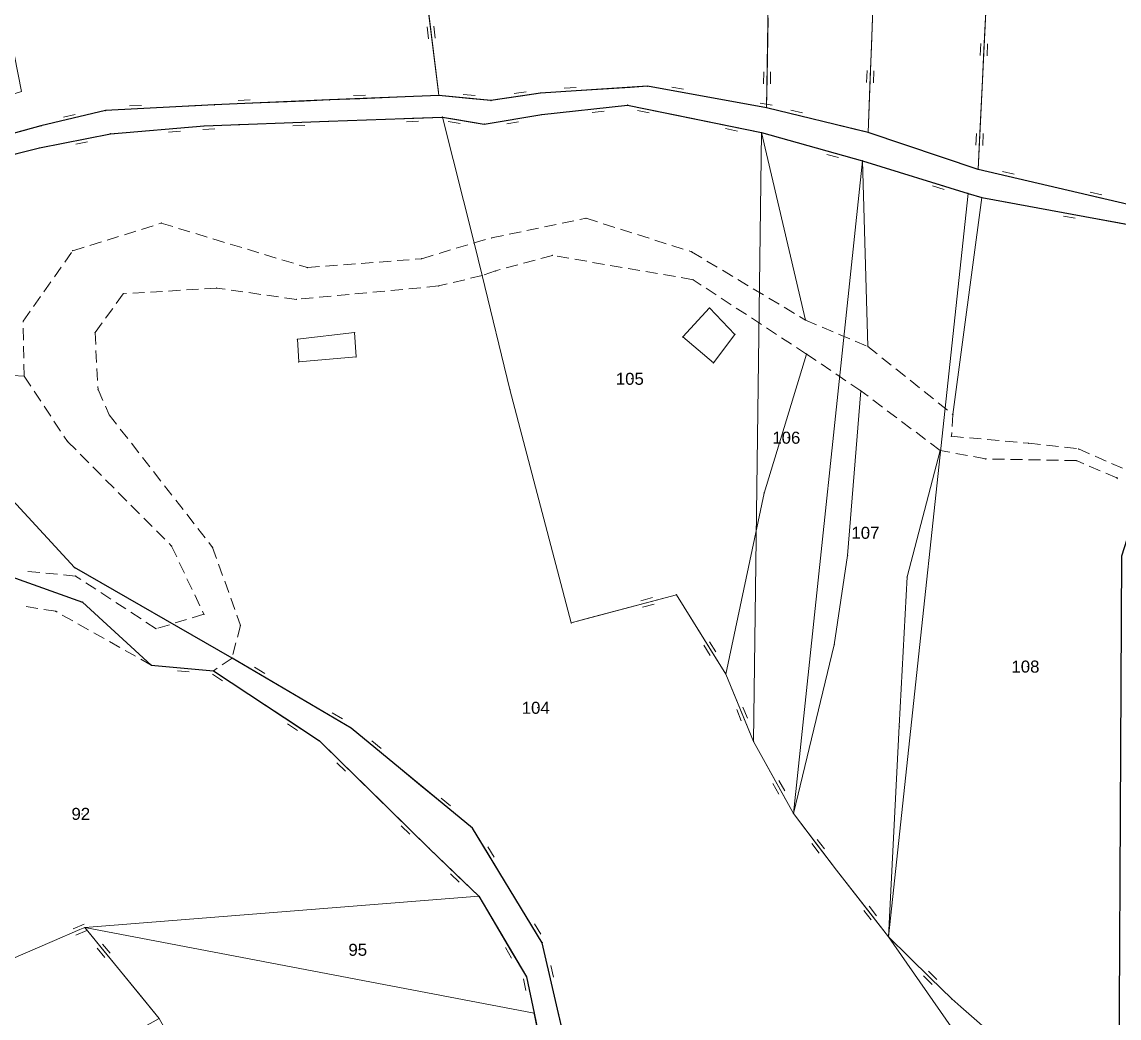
# Model space of a CAD drawing. Header units: millimetres. Extents: x 614452 to 616952, y 4151662 to 4153442.
# Drawn here: x 615602.4 to 615785.1, y 4151841.9 to 4152007.9 of the extents above; entities that cross this region are included whole.
import ezdxf
from ezdxf.xclip import XClip

# ---------------------------------------------------------------- set-up
doc = ezdxf.new("R2010")
doc.units = ezdxf.units.MM
doc.header["$XCLIPFRAME"] = 2
for name, color, linetype, lineweight in [('02_ADA_ALN_YENI', 7, 'Continuous', 30), ('03_PARSEL_ALN_ESKI', 18, 'Continuous', 0), ('03_PARSEL_ALN_YENI', 171, 'Continuous', 0), ('03_PARSEL_NO_ESKI', 5, 'Continuous', 0), ('03_PARSEL_SNR_YENI', 5, 'Continuous', 0), ('04_YAPI_ALN_TSCLSIZ', 18, 'Continuous', 0), ('04_YAPI_SNR_TSCLSZ', 77, 'Continuous', 0), ('06_DETAY_SNR_KROKI', 4, 'Continuous', 0), ('06_DETAY_SNR_PAFTA', 26, 'Continuous', 0), ('07_SNRTIP_GECERLI', 30, 'Continuous', 0), ('07_SNRTIP_SABIT', 18, 'Continuous', 0), ('NOKTA_DETAY_YENI', 171, 'Continuous', 0), ('NOKTA_PARSEL_ESKI', 6, 'Continuous', 0), ('NOKTA_PARSEL_YENI', 30, 'Continuous', 0), ('NOKTA_YAPI_TSCLSIZ', 77, 'Continuous', 0)]:
    doc.layers.add(name, color=color, linetype=linetype, lineweight=lineweight)
doc.styles.get("Standard").update_dxf_attribs({"font": 'Arial'})

# ---------------------------------------------------------------- blocks, each defined once
blk = doc.blocks.new('fggg')
at = {"layer": '02_ADA_ALN_YENI', "color": 252}
for points in [[(615917.36, 4151860.66, 0), (615853.07, 4151843.68, 0), (615789.58, 4151931.41, 0), (615785.58, 4151918.89, 0), (615784.95, 4151800.55, 0), (615710.78, 4151750.7, 0), (615709.48, 4151760.25, 0), (615707.85, 4151770.31, 0), (615699.58, 4151800.73, 0), (615694.86, 4151829.23, 0), (615689.04, 4151854.44, 0), (615677.42, 4151873.53, 0), (615657.24, 4151890.23, 0), (615637.36, 4151901.9, 0), (615611.1, 4151916.97, 0), (615580.8, 4151949.89, 0)], [(615590.88, 4151983.32, 0), (615605.26, 4151986.92, 0), (615617.09, 4151989.28, 0), (615632.7, 4151990.6, 0), (615653.44, 4151991.38, 0), (615672.41, 4151992.08, 0), (615679.39, 4151990.91, 0), (615688.96, 4151992.49, 0), (615703.26, 4151994.07, 0), (615725.59, 4151989.5, 0), (615742.4, 4151984.78, 0), (615759.99, 4151979.36, 0), (615762.29, 4151978.65, 0), (615796.62, 4151972.31, 0)], [(615796.66, 4151975.16, 0), (615761.69, 4151983.35, 0), (615743.32, 4151989.52, 0), (615726.43, 4151993.63, 0), (615706.58, 4151997.22, 0), (615688.75, 4151996.06, 0), (615680.5, 4151994.83, 0), (615671.84, 4151995.68, 0), (615653.63, 4151994.93, 0), (615634.41, 4151994.1, 0), (615616.31, 4151993.16, 0), (615605.52, 4151990.6, 0), (615588.33, 4151985.91, 0)], [(615595.98, 4151917.09, 0), (615612.47, 4151911.24, 0), (615623.9, 4151900.72, 0), (615634.28, 4151899.79, 0), (615651.92, 4151888.11, 0), (615670.23, 4151870.16, 0), (615678.48, 4151862.19, 0), (615686.44, 4151848.75, 0), (615687.69, 4151842.7, 0), (615690.73, 4151827.93, 0), (615695.48, 4151799.79, 0), (615698.87, 4151781.02, 0), (615705.42, 4151760.16, 0), (615706.78, 4151749.31, 0), (615700.95, 4151748.43, 0), (615674.67, 4151730.51, 0), (615589.68, 4151664.12, 0)]]:
    blk.add_polyline3d(points, dxfattribs=at)
at = {"layer": '03_PARSEL_ALN_ESKI', "color": 252}
for p in [(615703.93, 4151948.45), (615730, 4151938.63), (615743.19, 4151922.78), (615769.85, 4151900.48), (615688.26, 4151893.61), (615612.37, 4151875.93), (615658.51, 4151853.28)]:
    blk.add_point(p, dxfattribs=at)
at = {"layer": '03_PARSEL_ALN_YENI', "color": 252}
for points in [[(615743.32, 4151989.52, 0), (615744.48, 4152018.8, 0), (615744.36, 4152047.4, 0), (615744.11, 4152081.61, 0), (615742.34, 4152118.49, 0), (615743.21, 4152137.76, 0), (615755.21, 4152139.83, 0), (615776.55, 4152133.07, 0), (615773.29, 4152113.14, 0), (615770.11, 4152083.39, 0), (615765.59, 4152042.38, 0), (615763.37, 4152018.75, 0), (615761.69, 4151983.35, 0), (615743.32, 4151989.52, 0)], [(615744.11, 4152081.61, 0), (615744.36, 4152047.4, 0), (615744.48, 4152018.8, 0), (615743.32, 4151989.52, 0), (615726.43, 4151993.63, 0), (615726.77, 4152015.17, 0), (615725.58, 4152039.05, 0), (615721.62, 4152078.69, 0), (615718.39, 4152112.85, 0), (615713.78, 4152127.77, 0), (615743.21, 4152137.76, 0), (615742.34, 4152118.49, 0), (615744.11, 4152081.61, 0)], [(615652.83, 4152109.64, 0), (615676.94, 4152115.73, 0), (615695.03, 4152120.47, 0), (615713.78, 4152127.77, 0), (615718.39, 4152112.85, 0), (615721.62, 4152078.69, 0), (615725.58, 4152039.05, 0), (615726.77, 4152015.17, 0), (615726.43, 4151993.63, 0), (615706.58, 4151997.22, 0), (615688.75, 4151996.06, 0), (615680.5, 4151994.83, 0), (615671.84, 4151995.68, 0), (615668.05, 4152026.02, 0), (615662.1, 4152059.72, 0), (615655.87, 4152090.98, 0), (615652.83, 4152109.64, 0)], [(615595.08, 4152043.08, 0), (615662.1, 4152059.72, 0), (615668.05, 4152026.02, 0), (615671.84, 4151995.68, 0), (615653.63, 4151994.93, 0), (615634.41, 4151994.1, 0), (615616.31, 4151993.16, 0), (615605.52, 4151990.6, 0), (615588.33, 4151985.91, 0), (615582.43, 4151981.57, 0), (615576.88, 4151968.88, 0), (615577.78, 4151956.64, 0), (615576.29, 4151951.68, 0), (615568.62, 4151964.8, 0), (615560.62, 4151976.16, 0), (615559.44, 4151981.27, 0), (615562.52, 4151985.87, 0), (615572.43, 4151987.96, 0), (615588.1, 4151991.92, 0), (615602.31, 4151996.34, 0), (615599.92, 4152008.51, 0), (615598.79, 4152013.88, 0), (615596.05, 4152034.94, 0), (615595.08, 4152043.08, 0)], [(615725.59, 4151989.5, 0), (615724.26, 4151887.97, 0), (615719.61, 4151899.23, 0), (615711.39, 4151912.46, 0), (615693.87, 4151907.77, 0), (615683.65, 4151946.68, 0), (615679.06, 4151965.67, 0), (615677.69, 4151971.11, 0), (615672.41, 4151992.08, 0), (615679.39, 4151990.91, 0), (615688.96, 4151992.49, 0), (615703.26, 4151994.07, 0), (615725.59, 4151989.5, 0)], [(615742.4, 4151984.78, 0), (615730.89, 4151876, 0), (615724.26, 4151887.97, 0), (615725.59, 4151989.5, 0), (615742.4, 4151984.78, 0)], [(615742.4, 4151984.78, 0), (615759.99, 4151979.36, 0), (615746.76, 4151855.45, 0), (615738.05, 4151866.56, 0), (615730.89, 4151876, 0), (615742.4, 4151984.78, 0)], [(615802.16, 4151951.68, 0), (615789.58, 4151931.41, 0), (615785.58, 4151918.89, 0), (615784.95, 4151800.55, 0), (615746.76, 4151855.45, 0), (615759.99, 4151979.36, 0), (615762.29, 4151978.65, 0), (615796.62, 4151972.31, 0), (615810.36, 4151968.42, 0), (615812, 4151964.87, 0), (615802.16, 4151951.68, 0)], [(615586.88, 4151859.25, 0), (615577.76, 4151869.49, 0), (615563.6, 4151885.32, 0), (615595.98, 4151917.09, 0), (615612.47, 4151911.24, 0), (615623.9, 4151900.72, 0), (615634.28, 4151899.79, 0), (615651.92, 4151888.11, 0), (615670.23, 4151870.16, 0), (615678.48, 4151862.19, 0), (615612.82, 4151856.98, 0), (615625.25, 4151841.82, 0), (615605.85, 4151831.04, 0), (615603.44, 4151834.1, 0), (615593.64, 4151848.75, 0), (615586.88, 4151859.25, 0)], [(615687.69, 4151842.7, 0), (615612.82, 4151856.98, 0), (615678.48, 4151862.19, 0), (615686.44, 4151848.75, 0), (615687.69, 4151842.7, 0)], [(615612.82, 4151856.98, 0), (615687.69, 4151842.7, 0), (615690.73, 4151827.93, 0), (615695.48, 4151799.79, 0), (615698.87, 4151781.02, 0), (615705.42, 4151760.16, 0), (615706.78, 4151749.31, 0), (615700.95, 4151748.43, 0), (615674.67, 4151730.51, 0), (615667.14, 4151742.41, 0), (615654.6, 4151763.59, 0), (615644.78, 4151780.9, 0), (615656.1, 4151783.21, 0), (615671.01, 4151785.29, 0), (615685.29, 4151794.82, 0), (615671.77, 4151812.33, 0), (615651.3, 4151819.87, 0), (615632.18, 4151829.43, 0), (615625.25, 4151841.82, 0), (615612.82, 4151856.98, 0)]]:
    blk.add_polyline3d(points, close=True, dxfattribs=at)
for points in [[(615846.23, 4152009.54, 0), (615839.66, 4152002.65, 0), (615826.71, 4152001.68, 0), (615823.08, 4151998.07, 0), (615820.02, 4151991.69, 0), (615821.13, 4151980.29, 0), (615819.43, 4151972.14, 0), (615816.4, 4151965.98, 0), (615811.16, 4151971.92, 0), (615796.66, 4151975.16, 0), (615761.69, 4151983.35, 0), (615763.37, 4152018.75, 0)], [(615694.86, 4151829.23, 0), (615689.04, 4151854.44, 0), (615677.42, 4151873.53, 0), (615657.24, 4151890.23, 0), (615637.36, 4151901.9, 0), (615611.1, 4151916.97, 0), (615580.8, 4151949.89, 0)], [(615590.88, 4151983.32, 0), (615605.26, 4151986.92, 0), (615617.09, 4151989.28, 0), (615632.7, 4151990.6, 0), (615653.44, 4151991.38, 0), (615672.41, 4151992.08, 0), (615677.69, 4151971.11, 0), (615679.06, 4151965.67, 0), (615683.65, 4151946.68, 0), (615693.87, 4151907.77, 0), (615711.39, 4151912.46, 0), (615719.61, 4151899.23, 0), (615724.26, 4151887.97, 0), (615730.89, 4151876, 0), (615738.05, 4151866.56, 0), (615746.76, 4151855.45, 0), (615784.95, 4151800.55, 0)]]:
    blk.add_polyline3d(points, dxfattribs=at)
at = {"layer": '03_PARSEL_SNR_YENI', "color": 252}
for p, q in [((615744.28, 4152013.8, 0.95), (615743.89, 4152003.81, 0.95)), ((615762.63, 4152003.32, 0.95), (615763.11, 4152013.31, 0.95)), ((615669.91, 4152011.13, 0.95), (615670.53, 4152006.17, 0.95)), ((615726.51, 4151998.63, 0.95), (615726.67, 4152008.63, 0.95)), ((615669.85, 4152007.09, 0.95), (615670.09, 4152005.11, 0.95)), ((615670.96, 4152007.23, 0.95), (615671.21, 4152005.25, 0.95)), ((615670.53, 4152006.17, 0.95), (615671.77, 4151996.25, 0.95)), ((615743.89, 4152003.81, 0.95), (615743.69, 4151998.81, 0.95)), ((615762.03, 4152002.35, 0.95), (615762.12, 4152004.35, 0.95)), ((615762.4, 4151998.33, 0.95), (615762.63, 4152003.32, 0.95)), ((615763.15, 4152002.3, 0.95), (615763.24, 4152004.29, 0.95)), ((615725.93, 4151997.64, 0.95), (615725.96, 4151999.64, 0.95)), ((615727.06, 4151997.62, 0.95), (615727.09, 4151999.62, 0.95)), ((615743.17, 4151999.83, 0.95), (615743.09, 4151997.84, 0.95)), ((615744.29, 4151999.79, 0.95), (615744.21, 4151997.79, 0.95)), ((615726.43, 4151993.63, 0.95), (615726.51, 4151998.63, 0.95)), ((615743.69, 4151998.81, 0.95), (615743.32, 4151989.52, 0.95)), ((615761.92, 4151988.34, 0.95), (615762.4, 4151998.33, 0.95)), ((615657.61, 4151995.66, 0.95), (615659.61, 4151995.74, 0.95)), ((615658.63, 4151995.14, 0.95), (615668.62, 4151995.55, 0.95)), ((615668.62, 4151995.55, 0.95), (615671.84, 4151995.68, 0.95)), ((615671.77, 4151996.25, 0.95), (615671.84, 4151995.68, 0.95)), ((615671.84, 4151995.68, 0.95), (615676.82, 4151995.19, 0.95)), ((615675.88, 4151995.85, 0.95), (615677.87, 4151995.66, 0.95)), ((615680.5, 4151994.83, 0.95), (615685.45, 4151995.57, 0.95)), ((615684.37, 4151995.98, 0.95), (615686.35, 4151996.27, 0.95)), ((615685.45, 4151995.57, 0.95), (615688.75, 4151996.06, 0.95)), ((615688.75, 4151996.06, 0.95), (615693.74, 4151996.38, 0.95)), ((615692.71, 4151996.88, 0.95), (615694.7, 4151997.01, 0.95)), ((615693.74, 4151996.38, 0.95), (615703.72, 4151997.03, 0.95)), ((615703.72, 4151997.03, 0.95), (615706.58, 4151997.22, 0.95)), ((615706.58, 4151997.22, 0.95), (615711.5, 4151996.33, 0.95)), ((615710.62, 4151997.06, 0.95), (615712.58, 4151996.7, 0.95)), ((615711.5, 4151996.33, 0.95), (615721.34, 4151994.55, 0.95)), ((615620.28, 4151993.93, 0.95), (615622.27, 4151994.03, 0.95)), ((615621.31, 4151993.42, 0.95), (615631.29, 4151993.94, 0.95)), ((615631.29, 4151993.94, 0.95), (615634.41, 4151994.1, 0.95)), ((615634.41, 4151994.1, 0.95), (615639.41, 4151994.32, 0.95)), ((615638.38, 4151994.84, 0.95), (615640.38, 4151994.92, 0.95)), ((615639.41, 4151994.32, 0.95), (615649.4, 4151994.75, 0.95)), ((615649.4, 4151994.75, 0.95), (615653.63, 4151994.93, 0.95)), ((615653.63, 4151994.93, 0.95), (615658.63, 4151995.14, 0.95)), ((615676.82, 4151995.19, 0.95), (615680.5, 4151994.83, 0.95)), ((615703.26, 4151994.07, 0.95), (615698.29, 4151993.52, 0.95)), ((615706, 4151993.52, 0.95), (615703.26, 4151994.07, 0.95)), ((615721.34, 4151994.55, 0.95), (615726.26, 4151993.66, 0.95)), ((615725.38, 4151994.39, 0.95), (615727.35, 4151994.04, 0.95)), ((615726.26, 4151993.66, 0.95), (615726.43, 4151993.63, 0.95)), ((615726.43, 4151993.63, 0.95), (615731.29, 4151992.45, 0.95)), ((615609.28, 4151992.07, 0.95), (615611.23, 4151992.53, 0.95)), ((615610.39, 4151991.76, 0.95), (615616.31, 4151993.16, 0.95)), ((615616.31, 4151993.16, 0.95), (615621.31, 4151993.42, 0.95)), ((615667.41, 4151991.9, 0.95), (615657.42, 4151991.53, 0.95)), ((615672.41, 4151992.08, 0.95), (615667.41, 4151991.9, 0.95)), ((615674.46, 4151991.74, 0.95), (615672.41, 4151992.08, 0.95)), ((615677.69, 4151971.11, 641.53), (615672.41, 4151992.08, 631.19)), ((615688.96, 4151992.49, 0.95), (615684.03, 4151991.68, 0.95)), ((615698.29, 4151993.52, 0.95), (615688.96, 4151992.49, 0.95)), ((615699.35, 4151993.08, 0.95), (615697.36, 4151992.85, 0.95)), ((615706.86, 4151992.76, 0.95), (615704.9, 4151993.16, 0.95)), ((615710.89, 4151992.51, 0.95), (615706, 4151993.52, 0.95)), ((615720.69, 4151990.5, 0.95), (615710.89, 4151992.51, 0.95)), ((615730.45, 4151993.23, 0.95), (615732.39, 4151992.76, 0.95)), ((615731.29, 4151992.45, 0.95), (615741, 4151990.08, 0.95)), ((615602.8, 4151989.86, 0.95), (615605.52, 4151990.6, 0.95)), ((615605.52, 4151990.6, 0.95), (615610.39, 4151991.76, 0.95)), ((615627.71, 4151990.18, 0.95), (615617.75, 4151989.34, 0.95)), ((615632.7, 4151990.6, 0.95), (615627.71, 4151990.18, 0.95)), ((615634.48, 4151990.11, 0.95), (615632.48, 4151990.03, 0.95)), ((615633.46, 4151990.63, 0.95), (615632.7, 4151990.6, 0.95)), ((615638.45, 4151990.82, 0.95), (615633.46, 4151990.63, 0.95)), ((615648.45, 4151991.19, 0.95), (615638.45, 4151990.82, 0.95)), ((615649.47, 4151990.67, 0.95), (615647.47, 4151990.59, 0.95)), ((615653.44, 4151991.38, 0.95), (615648.45, 4151991.19, 0.95)), ((615657.42, 4151991.53, 0.95), (615653.44, 4151991.38, 0.95)), ((615668.43, 4151991.37, 0.95), (615666.43, 4151991.3, 0.95)), ((615675.35, 4151991.02, 0.95), (615673.38, 4151991.35, 0.95)), ((615679.39, 4151990.91, 0.95), (615674.46, 4151991.74, 0.95)), ((615684.03, 4151991.68, 0.95), (615679.39, 4151990.91, 0.95)), ((615685.11, 4151991.28, 0.95), (615683.14, 4151990.96, 0.95)), ((615721.56, 4151989.75, 0.95), (615719.6, 4151990.15, 0.95)), ((615725.59, 4151989.5, 0.95), (615720.69, 4151990.5, 0.95)), ((615741, 4151990.08, 0.95), (615743.32, 4151989.52, 0.95)), ((615593.16, 4151987.23, 0.95), (615602.8, 4151989.86, 0.95)), ((615612.19, 4151988.3, 0.95), (615605.26, 4151986.92, 0.95)), ((615617.09, 4151989.28, 0.95), (615612.19, 4151988.3, 0.95)), ((615617.75, 4151989.34, 0.95), (615617.09, 4151989.28, 0.95)), ((615628.76, 4151989.7, 0.95), (615626.76, 4151989.54, 0.95)), ((615727.96, 4151988.83, 0.95), (615725.59, 4151989.5, 0.95)), ((615737.58, 4151986.13, 0.95), (615727.96, 4151988.83, 0.95)), ((615761.31, 4151987.37, 0.95), (615761.41, 4151989.36, 0.95)), ((615761.69, 4151983.35, 0.95), (615761.92, 4151988.34, 0.95)), ((615762.44, 4151987.31, 0.95), (615762.53, 4151989.31, 0.95)), ((615605.26, 4151986.92, 0.95), (615600.41, 4151985.7, 0.95)), ((615613.28, 4151987.95, 0.95), (615611.32, 4151987.55, 0.95)), ((615738.4, 4151985.32, 0.95), (615736.47, 4151985.86, 0.95)), ((615742.4, 4151984.78, 0.95), (615737.58, 4151986.13, 0.95)), ((615745.65, 4151983.78, 0.95), (615742.4, 4151984.78, 0.95)), ((615755.21, 4151980.83, 0.95), (615745.65, 4151983.78, 0.95)), ((615761.69, 4151983.35, 0.95), (615766.56, 4151982.21, 0.95)), ((615765.71, 4151982.98, 0.95), (615767.66, 4151982.53, 0.95)), ((615759.99, 4151979.36, 0.95), (615755.21, 4151980.83, 0.95)), ((615766.56, 4151982.21, 0.95), (615776.29, 4151979.93, 0.95)), ((615756, 4151980, 0.95), (615754.09, 4151980.59, 0.95)), ((615762.29, 4151978.65, 0.95), (615759.99, 4151979.36, 0.95)), ((615776.29, 4151979.93, 0.95), (615781.16, 4151978.79, 0.95)), ((615780.32, 4151979.56, 0.95), (615782.26, 4151979.11, 0.95)), ((615767.12, 4151977.76, 0.95), (615762.29, 4151978.65, 0.95)), ((615776.96, 4151975.94, 0.95), (615767.12, 4151977.76, 0.95)), ((615781.16, 4151978.79, 0.95), (615790.9, 4151976.51, 0.95)), ((615777.84, 4151975.21, 0.95), (615775.87, 4151975.57, 0.95)), ((615781.87, 4151975.04, 0.95), (615776.96, 4151975.94, 0.95)), ((615791.71, 4151973.22, 0.95), (615781.87, 4151975.04, 0.95)), ((615683.65, 4151946.68, 650.57), (615679.06, 4151965.67, 641.6)), ((615693.87, 4151907.77, 653.31), (615683.65, 4151946.68, 650.57)), ((615707.39, 4151911.97, 0.95), (615705.45, 4151911.45, 0.95)), ((615711.39, 4151912.46, 0.95), (615706.56, 4151911.17, 0.95)), ((615711.7, 4151911.97, 0.95), (615711.39, 4151912.46, 0.95)), ((615716.97, 4151903.48, 0.95), (615711.7, 4151911.97, 0.95)), ((615706.56, 4151911.17, 0.95), (615696.9, 4151908.59, 0.95)), ((615707.68, 4151910.88, 0.95), (615705.74, 4151910.37, 0.95)), ((615696.9, 4151908.59, 0.95), (615693.87, 4151907.77, 0.95)), ((615717.02, 4151902.33, 0.95), (615715.97, 4151904.03, 0.95)), ((615717.98, 4151902.93, 0.95), (615716.92, 4151904.62, 0.95)), ((615719.61, 4151899.23, 0.95), (615716.97, 4151903.48, 0.95)), ((615629.3, 4151900.24, 0.95), (615623.9, 4151900.72, 0.95)), ((615637.36, 4151901.9, 0.95), (615641.68, 4151899.37, 0.95)), ((615630.25, 4151899.59, 0.95), (615628.26, 4151899.77, 0.95)), ((615634.28, 4151899.79, 0.95), (615629.3, 4151900.24, 0.95)), ((615635.76, 4151898.13, 0.95), (615634.1, 4151899.23, 0.95)), ((615635.24, 4151899.15, 0.95), (615634.28, 4151899.79, 0.95)), ((615639.41, 4151896.39, 0.95), (615635.24, 4151899.15, 0.95)), ((615641.1, 4151900.36, 0.95), (615642.82, 4151899.35, 0.95)), ((615641.68, 4151899.37, 0.95), (615650.3, 4151894.31, 0.95)), ((615722.35, 4151892.6, 0.95), (615719.61, 4151899.23, 0.95)), ((615647.75, 4151890.87, 0.95), (615639.41, 4151896.39, 0.95)), ((615650.3, 4151894.31, 0.95), (615654.61, 4151891.77, 0.95)), ((615722.21, 4151891.46, 0.95), (615721.45, 4151893.3, 0.95)), ((615723.25, 4151891.89, 0.95), (615722.49, 4151893.73, 0.95)), ((615654.03, 4151892.77, 0.95), (615655.76, 4151891.75, 0.95)), ((615654.61, 4151891.77, 0.95), (615657.24, 4151890.23, 0.95)), ((615724.26, 4151887.97, 0.95), (615722.35, 4151892.6, 0.95)), ((615648.27, 4151889.85, 0.95), (615646.6, 4151890.95, 0.95)), ((615651.92, 4151888.11, 0.95), (615647.75, 4151890.87, 0.95)), ((615657.24, 4151890.23, 0.95), (615661.09, 4151887.04, 0.95)), ((615655.94, 4151884.16, 0.95), (615651.92, 4151888.11, 0.95)), ((615660.68, 4151888.11, 0.95), (615662.22, 4151886.84, 0.95)), ((615728.47, 4151880.37, 0.95), (615724.26, 4151887.97, 0.95)), ((615661.09, 4151887.04, 0.95), (615668.79, 4151880.67, 0.95)), ((615656.27, 4151883.06, 0.95), (615654.84, 4151884.46, 0.95)), ((615659.52, 4151880.66, 0.95), (615655.94, 4151884.16, 0.95)), ((615666.66, 4151873.66, 0.95), (615659.52, 4151880.66, 0.95)), ((615668.79, 4151880.67, 0.95), (615672.65, 4151877.48, 0.95)), ((615728.46, 4151879.23, 0.95), (615727.49, 4151880.98, 0.95)), ((615729.44, 4151879.77, 0.95), (615728.47, 4151881.52, 0.95)), ((615730.89, 4151876, 0.95), (615728.47, 4151880.37, 0.95)), ((615672.23, 4151878.55, 0.95), (615673.78, 4151877.27, 0.95)), ((615672.65, 4151877.48, 0.95), (615677.42, 4151873.53, 0.95)), ((615735.03, 4151870.54, 0.95), (615730.89, 4151876, 0.95)), ((615666.98, 4151872.56, 0.95), (615665.55, 4151873.96, 0.95)), ((615670.23, 4151870.16, 0.95), (615666.66, 4151873.66, 0.95)), ((615677.42, 4151873.53, 0.95), (615680.02, 4151869.26, 0.95)), ((615736.08, 4151870.08, 0.95), (615734.87, 4151871.68, 0.95)), ((615674.88, 4151865.66, 0.95), (615670.23, 4151870.16, 0.95)), ((615679.98, 4151870.41, 0.95), (615681.02, 4151868.7, 0.95)), ((615735.19, 4151869.4, 0.95), (615733.98, 4151871, 0.95)), ((615738.05, 4151866.56, 0.95), (615735.03, 4151870.54, 0.95)), ((615680.02, 4151869.26, 0.95), (615685.22, 4151860.72, 0.95)), ((615675.21, 4151864.56, 0.95), (615673.77, 4151865.95, 0.95)), ((615678.48, 4151862.19, 0.95), (615674.88, 4151865.66, 0.95)), ((615743.67, 4151859.39, 0.95), (615738.05, 4151866.56, 0.95)), ((615678.79, 4151861.66, 0.95), (615678.48, 4151862.19, 0.95)), ((615683.89, 4151853.05, 0.95), (615678.79, 4151861.66, 0.95)), ((615685.22, 4151860.72, 0.95), (615687.82, 4151856.45, 0.95)), ((615744.73, 4151858.95, 0.95), (615743.5, 4151860.52, 0.95)), ((615743.85, 4151858.26, 0.95), (615742.61, 4151859.83, 0.95)), ((615746.76, 4151855.45, 0.95), (615743.67, 4151859.39, 0.95)), ((615612.82, 4151856.98, 0.95), (615615.99, 4151853.11, 0.95)), ((615687.78, 4151857.6, 0.95), (615688.82, 4151855.89, 0.95)), ((615687.82, 4151856.45, 0.95), (615689.04, 4151854.44, 0.95)), ((615614.92, 4151853.53, 0.95), (615616.19, 4151851.98, 0.95)), ((615615.79, 4151854.24, 0.95), (615617.06, 4151852.7, 0.95)), ((615615.99, 4151853.11, 0.95), (615622.33, 4151845.38, 0.95)), ((615683.92, 4151851.9, 0.95), (615682.9, 4151853.63, 0.95)), ((615686.44, 4151848.75, 0.95), (615683.89, 4151853.05, 0.95)), ((615689.04, 4151854.44, 0.95), (615690.17, 4151849.57, 0.95)), ((615690.17, 4151849.57, 0.95), (615692.42, 4151839.82, 0.95)), ((615690.49, 4151850.67, 0.95), (615690.94, 4151848.72, 0.95)), ((615686.33, 4151846.5, 0.95), (615685.92, 4151848.46, 0.95)), ((615686.68, 4151847.59, 0.95), (615686.44, 4151848.75, 0.95)), ((615687.69, 4151842.7, 0.95), (615686.68, 4151847.59, 0.95)), ((615622.33, 4151845.38, 0.95), (615625.25, 4151841.82, 0.95)), ((615687.7, 4151842.62, 0.95), (615687.69, 4151842.7, 0.95)), ((615689.72, 4151832.83, 0.95), (615687.7, 4151842.62, 0.95))]:
    blk.add_line(p, q, dxfattribs=at)
for p in [(615671.84, 4151995.68, 630.88), (615671.84, 4151995.68, 630.88), (615671.84, 4151995.68, 630.88), (615688.75, 4151996.06, 630.7), (615688.75, 4151996.06, 630.7), (615706.58, 4151997.22, 630.49), (615706.58, 4151997.22, 630.49), (615634.41, 4151994.1, 630.65), (615634.41, 4151994.1, 630.65), (615653.63, 4151994.93, 630.45), (615653.63, 4151994.93, 630.45), (615680.5, 4151994.83, 630.85), (615680.5, 4151994.83, 630.85), (615703.26, 4151994.07, 630.85), (615703.26, 4151994.07, 630.85), (615726.43, 4151993.63, 630.08), (615726.43, 4151993.63, 630.08), (615726.43, 4151993.63, 630.08), (615616.31, 4151993.16, 630.7), (615616.31, 4151993.16, 630.7), (615672.41, 4151992.08, 631.19), (615672.41, 4151992.08, 631.19), (615688.96, 4151992.49, 631.05), (615688.96, 4151992.49, 631.05), (615605.52, 4151990.6, 631.02), (615605.52, 4151990.6, 631.02), (615632.7, 4151990.6, 630.71), (615632.7, 4151990.6, 630.71), (615653.44, 4151991.38, 630.46), (615653.44, 4151991.38, 630.46), (615679.39, 4151990.91, 631.22), (615679.39, 4151990.91, 631.22), (615617.09, 4151989.28, 630.75), (615617.09, 4151989.28, 630.75), (615725.59, 4151989.5, 630.39), (615725.59, 4151989.5, 630.39), (615743.32, 4151989.52, 630), (615743.32, 4151989.52, 630), (615605.26, 4151986.92, 631.34), (615605.26, 4151986.92, 631.34), (615742.4, 4151984.78, 630.31), (615742.4, 4151984.78, 630.31), (615761.69, 4151983.35, 630.31), (615761.69, 4151983.35, 630.31), (615759.99, 4151979.36, 630.31), (615759.99, 4151979.36, 630.59), (615762.29, 4151978.65, 630.59), (615762.29, 4151978.65, 630.59), (615711.39, 4151912.46, 653.39), (615711.39, 4151912.46, 653.39), (615693.87, 4151907.77, 653.31), (615623.9, 4151900.72, 641.61), (615637.36, 4151901.9, 641.57), (615634.28, 4151899.79, 641.43), (615634.28, 4151899.79, 641.43), (615719.61, 4151899.23, 658.84), (615719.61, 4151899.23, 658.84), (615657.24, 4151890.23, 643.77), (615657.24, 4151890.23, 643.77), (615651.92, 4151888.11, 645.72), (615651.92, 4151888.11, 645.72), (615724.26, 4151887.97, 659.28), (615724.26, 4151887.97, 659.28), (615730.89, 4151876, 657.59), (615730.89, 4151876, 657.59), (615677.42, 4151873.53, 649.45), (615677.42, 4151873.53, 649.45), (615670.23, 4151870.16, 649.43), (615670.23, 4151870.16, 649.43), (615738.05, 4151866.56, 658.3), (615738.05, 4151866.56, 658.3), (615678.48, 4151862.19, 649.88), (615678.48, 4151862.19, 649.88), (615612.82, 4151856.98, 651.53), (615746.76, 4151855.45, 660.45), (615689.04, 4151854.44, 651.92), (615689.04, 4151854.44, 651.92), (615686.44, 4151848.75, 653.02), (615686.44, 4151848.75, 653.02), (615687.69, 4151842.7, 653.02), (615687.69, 4151842.7, 655.7)]:
    blk.add_point(p, dxfattribs=at)
at = {"layer": '04_YAPI_ALN_TSCLSIZ', "color": 252}
for points in [[(615721.14, 4151955.86, 0), (615717.57, 4151951.11, 0), (615712.47, 4151955.43, 0), (615716.9, 4151960.26, 0), (615721.14, 4151955.86, 0)], [(615648.27, 4151955.05, 0), (615657.78, 4151956.15, 0), (615658.03, 4151952.11, 0), (615648.48, 4151951.26, 0), (615648.27, 4151955.05, 0)]]:
    blk.add_polyline3d(points, close=True, dxfattribs=at)
at = {"layer": '04_YAPI_SNR_TSCLSZ', "color": 252}
for p, q in [((615716.9, 4151960.26, 646.57), (615712.47, 4151955.43, 641.88)), ((615721.14, 4151955.86, 646.36), (615716.9, 4151960.26, 646.57)), ((615657.78, 4151956.15, 645.01), (615648.27, 4151955.05, 645.32)), ((615658.03, 4151952.11, 645.41), (615657.78, 4151956.15, 645.01)), ((615712.47, 4151955.43, 641.88), (615717.57, 4151951.11, 646.58)), ((615717.57, 4151951.11, 646.58), (615721.14, 4151955.86, 646.36)), ((615648.27, 4151955.05, 645.32), (615648.48, 4151951.26, 646.86)), ((615648.48, 4151951.26, 646.86), (615658.03, 4151952.11, 645.41))]:
    blk.add_line(p, q, dxfattribs=at)
at = {"layer": '06_DETAY_SNR_KROKI', "color": 252}
for p, q in [((615732.91, 4151958.24, 638.49), (615725.59, 4151989.5, 630.39)), ((615743.3, 4151953.85, 641.59), (615742.4, 4151984.78, 630.31)), ((615757.47, 4151942.49, 641.39), (615762.29, 4151978.65, 630.59)), ((615726, 4151929.39, 649.13), (615733.08, 4151952.56, 641.63)), ((615600.78, 4151948.99, 0.95), (615602.72, 4151948.9, 0.95)), ((615739.93, 4151918.99, 647.43), (615742.12, 4151946.45, 641.89)), ((615755.32, 4151936.52, 641.86), (615749.84, 4151915.44, 646.16)), ((615719.61, 4151899.23, 658.84), (615726, 4151929.39, 649.13)), ((615737.71, 4151904.11, 650.5), (615739.93, 4151918.99, 647.43)), ((615749.84, 4151915.44, 646.16), (615748.52, 4151890.54, 653.26)), ((615730.89, 4151876, 657.59), (615737.71, 4151904.11, 650.5)), ((615748.52, 4151890.54, 653.26), (615746.76, 4151855.45, 660.45)), ((615607.42, 4151854.67, 0.95), (615612.02, 4151856.64, 0.95)), ((615610.88, 4151856.76, 0.95), (615612.72, 4151857.55, 0.95)), ((615611.32, 4151855.73, 0.95), (615613.16, 4151856.51, 0.95)), ((615612.02, 4151856.64, 0.95), (615612.82, 4151856.98, 0.95)), ((615753.7, 4151848.61, 0.95), (615746.76, 4151855.45, 0.95)), ((615598.23, 4151850.73, 0.95), (615607.42, 4151854.67, 0.95)), ((615754.81, 4151848.31, 0.95), (615753.38, 4151849.71, 0.95)), ((615754.02, 4151847.51, 0.95), (615752.59, 4151848.91, 0.95)), ((615757.26, 4151845.1, 0.95), (615753.7, 4151848.61, 0.95)), ((615758.78, 4151843.77, 0.95), (615757.26, 4151845.1, 0.95)), ((615766.32, 4151837.2, 0.95), (615758.78, 4151843.77, 0.95))]:
    blk.add_line(p, q, dxfattribs=at)
for p in [(615602.72, 4151948.9, 641.06), (615612.82, 4151856.98, 651.53), (615746.76, 4151855.45, 660.45), (615757.26, 4151845.1, 666.78), (615757.26, 4151845.1, 666.78)]:
    blk.add_point(p, dxfattribs=at)
at = {"layer": '06_DETAY_SNR_PAFTA', "color": 252}
for p, q in [((615622.29, 4151973.36, 0.95), (615624.2, 4151973.96, 0.95)), ((615625.15, 4151974.26, 0.95), (615625.58, 4151974.39, 0.95)), ((615625.58, 4151974.39, 0.95), (615627.49, 4151973.81, 0.95)), ((615628.45, 4151973.52, 0.95), (615630.36, 4151972.94, 0.95)), ((615686.49, 4151973.14, 0.95), (615688.45, 4151973.55, 0.95)), ((615689.43, 4151973.76, 0.95), (615691.39, 4151974.16, 0.95)), ((615692.36, 4151974.37, 0.95), (615694.32, 4151974.78, 0.95)), ((615695.3, 4151974.98, 0.95), (615696.35, 4151975.2, 0.95)), ((615696.35, 4151975.2, 0.95), (615698.26, 4151974.59, 0.95)), ((615699.21, 4151974.29, 0.95), (615701.12, 4151973.69, 0.95)), ((615616.56, 4151971.57, 0.95), (615618.47, 4151972.17, 0.95)), ((615619.43, 4151972.47, 0.95), (615621.33, 4151973.06, 0.95)), ((615631.32, 4151972.64, 0.95), (615633.23, 4151972.06, 0.95)), ((615634.19, 4151971.77, 0.95), (615636.1, 4151971.19, 0.95)), ((615680.58, 4151971.91, 0.95), (615680.62, 4151971.92, 0.95)), ((615680.62, 4151971.92, 0.95), (615682.57, 4151972.33, 0.95)), ((615683.55, 4151972.53, 0.95), (615685.51, 4151972.94, 0.95)), ((615702.07, 4151973.38, 0.95), (615703.98, 4151972.78, 0.95)), ((615704.93, 4151972.48, 0.95), (615706.84, 4151971.87, 0.95)), ((615610.84, 4151969.78, 0.95), (615612.74, 4151970.38, 0.95)), ((615613.7, 4151970.67, 0.95), (615615.61, 4151971.27, 0.95)), ((615637.06, 4151970.9, 0.95), (615638.97, 4151970.32, 0.95)), ((615639.93, 4151970.03, 0.95), (615641.84, 4151969.44, 0.95)), ((615671.85, 4151969.33, 0.95), (615673.76, 4151969.92, 0.95)), ((615674.72, 4151970.21, 0.95), (615676.63, 4151970.79, 0.95)), ((615677.59, 4151971.08, 0.95), (615677.69, 4151971.11, 0.95)), ((615677.69, 4151971.11, 0.95), (615679.62, 4151971.64, 0.95)), ((615707.79, 4151971.57, 0.95), (615709.69, 4151970.96, 0.95)), ((615710.65, 4151970.66, 0.95), (615712.55, 4151970.06, 0.95)), ((615609.49, 4151967.87, 0.95), (615610.64, 4151969.5, 0.95)), ((615642.8, 4151969.15, 0.95), (615644.71, 4151968.57, 0.95)), ((615645.67, 4151968.28, 0.95), (615647.58, 4151967.7, 0.95)), ((615661.89, 4151967.91, 0.95), (615663.89, 4151968.07, 0.95)), ((615664.89, 4151968.14, 0.95), (615666.88, 4151968.3, 0.95)), ((615667.88, 4151968.38, 0.95), (615668.98, 4151968.46, 0.95)), ((615668.98, 4151968.46, 0.95), (615670.89, 4151969.04, 0.95)), ((615687.85, 4151968.23, 0.95), (615685.92, 4151967.71, 0.95)), ((615690.75, 4151969.02, 0.95), (615688.82, 4151968.5, 0.95)), ((615693.49, 4151968.55, 0.95), (615691.52, 4151968.89, 0.95)), ((615696.45, 4151968.04, 0.95), (615694.48, 4151968.38, 0.95)), ((615713.51, 4151969.76, 0.95), (615713.92, 4151969.62, 0.95)), ((615713.92, 4151969.62, 0.95), (615715.64, 4151968.6, 0.95)), ((615716.49, 4151968.08, 0.95), (615718.21, 4151967.05, 0.95)), ((615607.76, 4151965.42, 0.95), (615608.91, 4151967.05, 0.95)), ((615648.54, 4151967.41, 0.95), (615649.93, 4151966.98, 0.95)), ((615649.93, 4151966.98, 0.95), (615651.92, 4151967.14, 0.95)), ((615652.92, 4151967.22, 0.95), (615654.92, 4151967.37, 0.95)), ((615655.91, 4151967.45, 0.95), (615657.91, 4151967.6, 0.95)), ((615658.9, 4151967.68, 0.95), (615660.9, 4151967.83, 0.95)), ((615681.27, 4151966.44, 0.95), (615679.38, 4151965.78, 0.95)), ((615682.06, 4151966.65, 0.95), (615681.27, 4151966.44, 0.95)), ((615684.96, 4151967.44, 0.95), (615683.03, 4151966.92, 0.95)), ((615699.4, 4151967.52, 0.95), (615697.43, 4151967.86, 0.95)), ((615702.36, 4151967.01, 0.95), (615700.39, 4151967.35, 0.95)), ((615705.32, 4151966.5, 0.95), (615703.35, 4151966.84, 0.95)), ((615708.27, 4151965.99, 0.95), (615706.3, 4151966.33, 0.95)), ((615719.07, 4151966.54, 0.95), (615720.78, 4151965.51, 0.95)), ((615606.03, 4151962.96, 0.95), (615607.18, 4151964.6, 0.95)), ((615676.14, 4151964.97, 0.95), (615674.2, 4151964.5, 0.95)), ((615679.06, 4151965.67, 0.95), (615677.11, 4151965.2, 0.95)), ((615711.23, 4151965.48, 0.95), (615709.26, 4151965.82, 0.95)), ((615714.19, 4151964.96, 0.95), (615712.21, 4151965.31, 0.95)), ((615715.53, 4151964.08, 0.95), (615714.19, 4151964.96, 0.95)), ((615721.64, 4151965, 0.95), (615723.36, 4151963.97, 0.95)), ((615619.25, 4151962.62, 0.95), (615618.07, 4151961, 0.95)), ((615619.81, 4151962.65, 0.95), (615619.25, 4151962.62, 0.95)), ((615622.8, 4151962.84, 0.95), (615620.81, 4151962.71, 0.95)), ((615625.8, 4151963.02, 0.95), (615623.8, 4151962.9, 0.95)), ((615628.79, 4151963.21, 0.95), (615626.8, 4151963.08, 0.95)), ((615631.79, 4151963.39, 0.95), (615629.79, 4151963.27, 0.95)), ((615634.78, 4151963.58, 0.95), (615632.78, 4151963.46, 0.95)), ((615636.22, 4151963.37, 0.95), (615634.78, 4151963.58, 0.95)), ((615639.19, 4151962.95, 0.95), (615637.21, 4151963.23, 0.95)), ((615642.16, 4151962.52, 0.95), (615640.18, 4151962.81, 0.95)), ((615659.85, 4151962.78, 0.95), (615657.85, 4151962.59, 0.95)), ((615662.83, 4151963.07, 0.95), (615660.84, 4151962.88, 0.95)), ((615665.82, 4151963.35, 0.95), (615663.83, 4151963.16, 0.95)), ((615668.81, 4151963.63, 0.95), (615666.81, 4151963.44, 0.95)), ((615671.79, 4151963.92, 0.95), (615669.8, 4151963.73, 0.95)), ((615673.22, 4151964.26, 0.95), (615671.79, 4151963.92, 0.95)), ((615718.04, 4151962.44, 0.95), (615716.36, 4151963.54, 0.95)), ((615724.21, 4151963.45, 0.95), (615725.93, 4151962.43, 0.95)), ((615604.3, 4151960.51, 0.95), (615605.46, 4151962.15, 0.95)), ((615645.13, 4151962.1, 0.95), (615643.15, 4151962.38, 0.95)), ((615648.1, 4151961.67, 0.95), (615646.12, 4151961.95, 0.95)), ((615650.89, 4151961.93, 0.95), (615648.89, 4151961.75, 0.95)), ((615653.87, 4151962.22, 0.95), (615651.88, 4151962.03, 0.95)), ((615656.86, 4151962.5, 0.95), (615654.87, 4151962.31, 0.95)), ((615720.54, 4151960.79, 0.95), (615718.87, 4151961.89, 0.95)), ((615726.79, 4151961.91, 0.95), (615728.5, 4151960.88, 0.95)), ((615602.57, 4151958.06, 0.95), (615603.73, 4151959.7, 0.95)), ((615617.49, 4151960.19, 0.95), (615616.31, 4151958.57, 0.95)), ((615723.05, 4151959.15, 0.95), (615721.38, 4151960.24, 0.95)), ((615729.36, 4151960.37, 0.95), (615731.08, 4151959.34, 0.95)), ((615602.58, 4151957.9, 0.95), (615602.57, 4151958.06, 0.95)), ((615615.72, 4151957.77, 0.95), (615614.54, 4151956.15, 0.95)), ((615725.56, 4151957.5, 0.95), (615723.89, 4151958.6, 0.95)), ((615731.93, 4151958.83, 0.95), (615732.91, 4151958.24, 0.95)), ((615732.91, 4151958.24, 0.95), (615734.75, 4151957.46, 0.95)), ((615735.67, 4151957.08, 0.95), (615737.51, 4151956.3, 0.95)), ((615602.62, 4151954.9, 0.95), (615602.59, 4151956.9, 0.95)), ((615614.54, 4151956.14, 0.95), (615614.65, 4151954.14, 0.95)), ((615728.07, 4151955.85, 0.95), (615726.4, 4151956.95, 0.95)), ((615730.58, 4151954.21, 0.95), (615728.9, 4151955.3, 0.95)), ((615738.43, 4151955.91, 0.95), (615740.27, 4151955.13, 0.95)), ((615602.67, 4151951.9, 0.95), (615602.64, 4151953.9, 0.95)), ((615733.08, 4151952.56, 0.95), (615731.41, 4151953.66, 0.95)), ((615741.19, 4151954.74, 0.95), (615743.04, 4151953.96, 0.95)), ((615743.3, 4151953.85, 0.95), (615744.86, 4151952.6, 0.95)), ((615614.7, 4151953.15, 0.95), (615614.8, 4151951.15, 0.95)), ((615734.66, 4151951.49, 0.95), (615733.08, 4151952.56, 0.95)), ((615745.64, 4151951.97, 0.95), (615747.2, 4151950.72, 0.95)), ((615602.72, 4151948.9, 0.95), (615602.69, 4151950.9, 0.95)), ((615614.86, 4151950.15, 0.95), (615614.96, 4151948.15, 0.95)), ((615737.15, 4151949.81, 0.95), (615735.49, 4151950.93, 0.95)), ((615747.98, 4151950.09, 0.95), (615749.54, 4151948.84, 0.95)), ((615602.72, 4151948.9, 0.95), (615603.83, 4151947.23, 0.95)), ((615739.63, 4151948.13, 0.95), (615737.97, 4151949.25, 0.95)), ((615750.32, 4151948.22, 0.95), (615751.88, 4151946.97, 0.95)), ((615604.38, 4151946.4, 0.95), (615605.49, 4151944.74, 0.95)), ((615615.01, 4151947.15, 0.95), (615615.04, 4151946.65, 0.95)), ((615615.04, 4151946.65, 0.95), (615615.85, 4151944.82, 0.95)), ((615742.12, 4151946.45, 0.95), (615740.46, 4151947.57, 0.95)), ((615743.33, 4151945.54, 0.95), (615742.12, 4151946.45, 0.95)), ((615752.66, 4151946.34, 0.95), (615754.22, 4151945.09, 0.95)), ((615745.73, 4151943.74, 0.95), (615744.13, 4151944.94, 0.95)), ((615755, 4151944.47, 0.95), (615756.56, 4151943.22, 0.95)), ((615606.04, 4151943.9, 0.95), (615607.15, 4151942.24, 0.95)), ((615616.26, 4151943.91, 0.95), (615616.91, 4151942.43, 0.95)), ((615616.91, 4151942.43, 0.95), (615618.14, 4151940.86, 0.95)), ((615748.12, 4151941.93, 0.95), (615746.53, 4151943.13, 0.95)), ((615757.34, 4151942.59, 0.95), (615757.47, 4151942.49, 0.95)), ((615757.47, 4151942.49, 0.95), (615757.34, 4151940.49, 0.95)), ((615607.7, 4151941.4, 0.95), (615608.81, 4151939.74, 0.95)), ((615750.52, 4151940.13, 0.95), (615748.92, 4151941.33, 0.95)), ((615609.36, 4151938.91, 0.95), (615609.96, 4151938.01, 0.95)), ((615618.75, 4151940.07, 0.95), (615619.98, 4151938.49, 0.95)), ((615752.92, 4151938.33, 0.95), (615751.32, 4151939.53, 0.95)), ((615757.27, 4151939.5, 0.95), (615757.22, 4151938.86, 0.95)), ((615757.22, 4151938.86, 0.95), (615759.21, 4151938.68, 0.95)), ((615609.96, 4151938.01, 0.95), (615611.37, 4151936.59, 0.95)), ((615620.6, 4151937.7, 0.95), (615621.83, 4151936.12, 0.95)), ((615755.32, 4151936.52, 0.95), (615753.72, 4151937.72, 0.95)), ((615760.21, 4151938.59, 0.95), (615762.2, 4151938.42, 0.95)), ((615763.2, 4151938.33, 0.95), (615765.19, 4151938.15, 0.95)), ((615766.19, 4151938.06, 0.95), (615768.18, 4151937.88, 0.95)), ((615769.17, 4151937.8, 0.95), (615770.09, 4151937.71, 0.95)), ((615770.09, 4151937.71, 0.95), (615772.08, 4151937.49, 0.95)), ((615773.07, 4151937.37, 0.95), (615775.06, 4151937.15, 0.95)), ((615776.06, 4151937.03, 0.95), (615778.04, 4151936.81, 0.95)), ((615612.07, 4151935.88, 0.95), (615613.48, 4151934.46, 0.95)), ((615622.44, 4151935.34, 0.95), (615623.67, 4151933.76, 0.95)), ((615756.97, 4151936.21, 0.95), (615755.32, 4151936.52, 0.95)), ((615759.92, 4151935.65, 0.95), (615757.96, 4151936.02, 0.95)), ((615762.87, 4151935.09, 0.95), (615760.9, 4151935.47, 0.95)), ((615763.05, 4151935.09, 0.95), (615762.87, 4151935.09, 0.95)), ((615778.41, 4151936.77, 0.95), (615780.24, 4151935.96, 0.95)), ((615781.15, 4151935.55, 0.95), (615782.98, 4151934.74, 0.95)), ((615614.19, 4151933.75, 0.95), (615615.6, 4151932.33, 0.95)), ((615766.05, 4151935.03, 0.95), (615764.05, 4151935.07, 0.95)), ((615769.05, 4151934.98, 0.95), (615767.05, 4151935.01, 0.95)), ((615772.05, 4151934.92, 0.95), (615770.05, 4151934.96, 0.95)), ((615775.05, 4151934.86, 0.95), (615773.05, 4151934.9, 0.95)), ((615778.05, 4151934.81, 0.95), (615776.05, 4151934.84, 0.95)), ((615779.26, 4151934.29, 0.95), (615778.05, 4151934.81, 0.95)), ((615782.02, 4151933.12, 0.95), (615780.18, 4151933.9, 0.95)), ((615783.9, 4151934.34, 0.95), (615785.73, 4151933.53, 0.95)), ((615616.3, 4151931.63, 0.95), (615617.71, 4151930.21, 0.95)), ((615624.29, 4151932.97, 0.95), (615625.52, 4151931.39, 0.95)), ((615784.79, 4151931.95, 0.95), (615782.94, 4151932.73, 0.95)), ((615784.88, 4151931.77, 0.95), (615784.79, 4151931.95, 0.95)), ((615626.13, 4151930.6, 0.95), (615627.36, 4151929.03, 0.95)), ((615618.42, 4151929.5, 0.95), (615619.83, 4151928.08, 0.95)), ((615627.98, 4151928.24, 0.95), (615629.21, 4151926.66, 0.95)), ((615620.53, 4151927.37, 0.95), (615621.94, 4151925.95, 0.95)), ((615622.65, 4151925.24, 0.95), (615624.06, 4151923.82, 0.95)), ((615629.82, 4151925.87, 0.95), (615631.05, 4151924.29, 0.95)), ((615624.76, 4151923.12, 0.95), (615626.17, 4151921.7, 0.95)), ((615631.67, 4151923.51, 0.95), (615632.9, 4151921.93, 0.95)), ((615626.88, 4151920.99, 0.95), (615627.3, 4151920.56, 0.95)), ((615627.3, 4151920.56, 0.95), (615628.16, 4151918.75, 0.95)), ((615633.51, 4151921.14, 0.95), (615634.12, 4151920.35, 0.95)), ((615634.12, 4151920.35, 0.95), (615634.79, 4151918.47, 0.95)), ((615628.58, 4151917.85, 0.95), (615629.44, 4151916.04, 0.95)), ((615635.13, 4151917.53, 0.95), (615635.8, 4151915.65, 0.95)), ((615605.33, 4151916.16, 0.95), (615603.34, 4151916.35, 0.95)), ((615608.31, 4151915.86, 0.95), (615606.32, 4151916.06, 0.95)), ((615611.3, 4151915.56, 0.95), (615609.31, 4151915.76, 0.95)), ((615612.15, 4151915, 0.95), (615611.3, 4151915.56, 0.95)), ((615629.86, 4151915.13, 0.95), (615630.72, 4151913.32, 0.95)), ((615614.66, 4151913.36, 0.95), (615612.99, 4151914.46, 0.95)), ((615636.14, 4151914.7, 0.95), (615636.81, 4151912.82, 0.95)), ((615617.17, 4151911.72, 0.95), (615615.5, 4151912.81, 0.95)), ((615631.14, 4151912.42, 0.95), (615632, 4151910.61, 0.95)), ((615637.15, 4151911.88, 0.95), (615637.82, 4151910, 0.95)), ((615605.03, 4151910.19, 0.95), (615603.05, 4151910.51, 0.95)), ((615607.99, 4151909.69, 0.95), (615606.01, 4151910.02, 0.95)), ((615608.22, 4151909.56, 0.95), (615607.99, 4151909.69, 0.95)), ((615619.69, 4151910.08, 0.95), (615618.01, 4151911.17, 0.95)), ((615622.2, 4151908.44, 0.95), (615620.52, 4151909.53, 0.95)), ((615632.42, 4151909.71, 0.95), (615632.67, 4151909.19, 0.95)), ((615610.83, 4151908.09, 0.95), (615609.09, 4151909.07, 0.95)), ((615624.71, 4151906.8, 0.95), (615623.03, 4151907.89, 0.95)), ((615629.79, 4151908.33, 0.95), (615627.88, 4151907.75, 0.95)), ((615632.67, 4151909.19, 0.95), (615630.75, 4151908.62, 0.95)), ((615638.16, 4151909.05, 0.95), (615638.77, 4151907.33, 0.95)), ((615613.45, 4151906.62, 0.95), (615611.7, 4151907.6, 0.95)), ((615616.06, 4151905.14, 0.95), (615614.32, 4151906.12, 0.95)), ((615626.92, 4151907.46, 0.95), (615625.01, 4151906.89, 0.95)), ((615638.77, 4151907.33, 0.95), (615638.27, 4151905.39, 0.95)), ((615618.67, 4151903.67, 0.95), (615616.93, 4151904.65, 0.95)), ((615638.02, 4151904.42, 0.95), (615637.52, 4151902.49, 0.95)), ((615621.29, 4151902.2, 0.95), (615619.54, 4151903.18, 0.95)), ((615623.9, 4151900.72, 0.95), (615622.16, 4151901.71, 0.95)), ((615637.36, 4151901.9, 0.95), (615635.72, 4151900.77, 0.95)), ((615634.89, 4151900.2, 0.95), (615634.28, 4151899.79, 0.95))]:
    blk.add_line(p, q, dxfattribs=at)
for p in [(615625.58, 4151974.39, 641.3), (615625.58, 4151974.39, 641.3), (615696.35, 4151975.2, 632.48), (615696.35, 4151975.2, 632.48), (615680.62, 4151971.92, 641.53), (615680.62, 4151971.92, 641.53), (615677.69, 4151971.11, 641.53), (615677.69, 4151971.11, 641.13), (615610.84, 4151969.78, 641.82), (615610.84, 4151969.78, 641.82), (615668.98, 4151968.46, 641.13), (615668.98, 4151968.46, 641.13), (615690.75, 4151969.02, 642.11), (615690.75, 4151969.02, 642.11), (615713.92, 4151969.62, 641.49), (615713.92, 4151969.62, 641.49), (615649.93, 4151966.98, 641.21), (615649.93, 4151966.98, 641.21), (615681.27, 4151966.44, 641.24), (615681.27, 4151966.44, 641.24), (615679.06, 4151965.67, 641.6), (615679.06, 4151965.67, 641.24), (615714.19, 4151964.96, 642.11), (615714.19, 4151964.96, 642.11), (615619.25, 4151962.62, 641.49), (615619.25, 4151962.62, 641.49), (615634.78, 4151963.58, 641.51), (615634.78, 4151963.58, 641.51), (615671.79, 4151963.92, 641.6), (615671.79, 4151963.92, 641.6), (615648.1, 4151961.67, 641.55), (615648.1, 4151961.67, 641.55), (615602.57, 4151958.06, 641.3), (615602.57, 4151958.06, 641.3), (615732.91, 4151958.24, 638.49), (615732.91, 4151958.24, 638.49), (615614.54, 4151956.14, 641.48), (615614.54, 4151956.14, 641.48), (615743.3, 4151953.85, 641.59), (615743.3, 4151953.85, 641.59), (615733.08, 4151952.56, 641.63), (615733.08, 4151952.56, 641.63), (615602.72, 4151948.9, 641.06), (615602.72, 4151948.9, 641.06), (615615.04, 4151946.65, 641.39), (615615.04, 4151946.65, 641.39), (615742.12, 4151946.45, 641.89), (615742.12, 4151946.45, 641.89), (615616.91, 4151942.43, 641.53), (615616.91, 4151942.43, 641.53), (615757.47, 4151942.49, 641.39), (615757.47, 4151942.49, 641.39), (615757.22, 4151938.86, 641.87), (615757.22, 4151938.86, 641.87), (615609.96, 4151938.01, 640.96), (615609.96, 4151938.01, 640.96), (615770.09, 4151937.71, 640.82), (615770.09, 4151937.71, 640.82), (615755.32, 4151936.52, 641.86), (615755.32, 4151936.52, 641.86), (615762.87, 4151935.09, 641.43), (615762.87, 4151935.09, 641.43), (615778.41, 4151936.77, 640.98), (615778.41, 4151936.77, 640.98), (615778.05, 4151934.81, 641.39), (615778.05, 4151934.81, 641.39), (615784.79, 4151931.95, 641.45), (615784.79, 4151931.95, 641.45), (615627.3, 4151920.56, 640.83), (615627.3, 4151920.56, 640.83), (615634.12, 4151920.35, 641.39), (615634.12, 4151920.35, 641.39), (615611.3, 4151915.56, 641.1), (615611.3, 4151915.56, 641.1), (615607.99, 4151909.69, 642.22), (615607.99, 4151909.69, 642.22), (615632.67, 4151909.19, 641.13), (615632.67, 4151909.19, 641.13), (615624.71, 4151906.8, 641.31), (615624.71, 4151906.8, 641.31), (615638.77, 4151907.33, 641.6), (615638.77, 4151907.33, 641.6), (615623.9, 4151900.72, 641.61), (615637.36, 4151901.9, 641.57), (615637.36, 4151901.9, 641.57), (615634.28, 4151899.79, 641.43)]:
    blk.add_point(p, dxfattribs=at)
at = {"layer": '07_SNRTIP_GECERLI', "color": 252}
for points in [[(615724.26, 4151887.97, 659.28), (615725.59, 4151989.5, 630.39)], [(615743.32, 4151989.52, 630), (615761.69, 4151983.35, 630.31)], [(615742.4, 4151984.78, 630.31), (615730.89, 4151876, 657.59)], [(615746.76, 4151855.45, 660.45), (615759.99, 4151979.36, 630.56)], [(615677.69, 4151971.11, 641.33), (615679.06, 4151965.67, 641.58)], [(615637.36, 4151901.9, 641.57), (615611.1, 4151916.97, 0), (615580.8, 4151949.89, 630.56)], [(615595.98, 4151917.09, 0), (615612.47, 4151911.24, 0), (615623.9, 4151900.72, 0)], [(615612.82, 4151856.98, 651.53), (615678.48, 4151862.19, 649.88)], [(615612.82, 4151856.98, 651.53), (615687.69, 4151842.7, 0)], [(615746.76, 4151855.45, 660.45), (615784.95, 4151800.55, 0)]]:
    blk.add_polyline3d(points, dxfattribs=at)
at = {"layer": '07_SNRTIP_SABIT', "color": 252}
for points in [[(615743.21, 4152137.76, 615.99), (615742.34, 4152118.49, 618.87), (615744.11, 4152081.61, 619.89), (615744.36, 4152047.4, 621.63), (615744.48, 4152018.8, 620.47), (615743.32, 4151989.52, 630)], [(615726.43, 4151993.63, 630.08), (615726.77, 4152015.17, 627.74), (615725.58, 4152039.05, 621.72), (615721.62, 4152078.69, 619.63), (615718.39, 4152112.85, 618.75), (615713.78, 4152127.77, 616.03)], [(615761.69, 4151983.35, 630.31), (615763.37, 4152018.75, 623.48), (615765.59, 4152042.38, 622.16), (615770.11, 4152083.39, 620.32), (615773.29, 4152113.14, 618.57)], [(615662.1, 4152059.72, 619.54), (615668.05, 4152026.02, 620.95), (615671.84, 4151995.68, 630.88)], [(615576.29, 4151951.68, 629.81), (615577.78, 4151956.64, 630.37), (615576.88, 4151968.88, 630.55), (615582.43, 4151981.57, 630.6), (615588.33, 4151985.91, 630.58), (615605.52, 4151990.6, 631.02), (615616.31, 4151993.16, 630.7), (615634.41, 4151994.1, 630.65), (615653.63, 4151994.93, 630.45), (615671.84, 4151995.68, 630.88)], [(615671.84, 4151995.68, 630.88), (615680.5, 4151994.83, 630.85), (615688.75, 4151996.06, 630.7), (615706.58, 4151997.22, 630.49), (615726.43, 4151993.63, 630.08)], [(615672.41, 4151992.08, 631.19), (615679.39, 4151990.91, 631.22), (615688.96, 4151992.49, 631.05), (615703.26, 4151994.07, 630.85), (615725.59, 4151989.5, 630.39)], [(615743.32, 4151989.52, 630), (615726.43, 4151993.63, 630.08)], [(615580.8, 4151949.89, 630.56), (615581.26, 4151953.59, 630.72), (615580.19, 4151969.98, 630.77), (615584.41, 4151978.08, 630.74), (615590.88, 4151983.32, 630.83), (615605.26, 4151986.92, 631.34), (615617.09, 4151989.28, 630.75), (615632.7, 4151990.6, 630.71), (615653.44, 4151991.38, 630.46), (615672.41, 4151992.08, 631.19)], [(615672.41, 4151992.08, 631.19), (615677.69, 4151971.11, 641.33)], [(615725.59, 4151989.5, 630.39), (615742.4, 4151984.78, 630.31)], [(615742.4, 4151984.78, 630.31), (615759.99, 4151979.36, 0)], [(615761.69, 4151983.35, 630.31), (615796.66, 4151975.16, 629.97), (615811.16, 4151971.92, 629.25), (615816.4, 4151965.98, 630.17)], [(615812, 4151964.87, 629.92), (615810.36, 4151968.42, 629.44), (615796.62, 4151972.31, 630.08), (615762.29, 4151978.65, 630.59), (615759.99, 4151979.36, 630.59)], [(615679.06, 4151965.67, 641.58), (615683.65, 4151946.68, 650.57), (615693.87, 4151907.77, 653.31), (615711.39, 4151912.46, 653.39), (615719.61, 4151899.23, 658.84), (615724.26, 4151887.97, 659.28)], [(615623.9, 4151900.72, 641.61), (615634.28, 4151899.79, 641.43), (615651.92, 4151888.11, 645.72), (615670.23, 4151870.16, 649.43), (615678.48, 4151862.19, 649.88)], [(615710.78, 4151750.7, 0), (615709.48, 4151760.25, 668.5), (615707.85, 4151770.31, 665.83), (615699.58, 4151800.73, 659.7), (615694.86, 4151829.23, 656.2), (615689.04, 4151854.44, 651.92), (615677.42, 4151873.53, 649.45), (615657.24, 4151890.23, 643.77), (615637.36, 4151901.9, 641.57)], [(615724.26, 4151887.97, 659.28), (615730.89, 4151876, 657.59)], [(615730.89, 4151876, 657.59), (615738.05, 4151866.56, 658.3), (615746.76, 4151855.45, 660.45)], [(615678.48, 4151862.19, 649.88), (615686.44, 4151848.75, 653.02), (615687.69, 4151842.7, 653.02)], [(615612.82, 4151856.98, 651.53), (615625.25, 4151841.82, 653.61), (615632.18, 4151829.43, 655.55), (615651.3, 4151819.87, 656.49), (615671.77, 4151812.33, 656.72), (615685.29, 4151794.82, 664.4)], [(615706.78, 4151749.31, 0), (615705.42, 4151760.16, 669.3), (615698.87, 4151781.02, 664.2), (615695.48, 4151799.79, 659.76), (615690.73, 4151827.93, 655.7), (615687.69, 4151842.7, 655.7)]]:
    blk.add_polyline3d(points, dxfattribs=at)
at = {"layer": 'NOKTA_DETAY_YENI', "color": 252}
for p in [(615625.58, 4151974.39, 641.3), (615696.35, 4151975.2, 632.48), (615680.62, 4151971.92, 641.53), (615610.84, 4151969.78, 641.82), (615668.98, 4151968.46, 641.13), (615690.75, 4151969.02, 642.11), (615713.92, 4151969.62, 641.49), (615649.93, 4151966.98, 641.21), (615681.27, 4151966.44, 641.24), (615714.19, 4151964.96, 642.11), (615619.25, 4151962.62, 641.49), (615634.78, 4151963.58, 641.51), (615671.79, 4151963.92, 641.6), (615648.1, 4151961.67, 641.55), (615602.57, 4151958.06, 641.3), (615732.91, 4151958.24, 638.49), (615614.54, 4151956.14, 641.48), (615743.3, 4151953.85, 641.59), (615733.08, 4151952.56, 641.63), (615602.72, 4151948.9, 641.06), (615615.04, 4151946.65, 641.39), (615742.12, 4151946.45, 641.89), (615616.91, 4151942.43, 641.53), (615757.47, 4151942.49, 641.39), (615757.22, 4151938.86, 641.87), (615609.96, 4151938.01, 640.96), (615770.09, 4151937.71, 640.82), (615755.32, 4151936.52, 641.86), (615762.87, 4151935.09, 641.43), (615778.41, 4151936.77, 640.98), (615778.05, 4151934.81, 641.39), (615784.79, 4151931.95, 641.45), (615726, 4151929.39, 649.13), (615627.3, 4151920.56, 640.83), (615634.12, 4151920.35, 641.39), (615739.93, 4151918.99, 647.43), (615611.3, 4151915.56, 641.1), (615749.84, 4151915.44, 646.16), (615607.99, 4151909.69, 642.22), (615632.67, 4151909.19, 641.13), (615624.71, 4151906.8, 641.31), (615638.77, 4151907.33, 641.6), (615737.71, 4151904.11, 650.5), (615748.52, 4151890.54, 653.26), (615757.26, 4151845.1, 666.78)]:
    blk.add_point(p, dxfattribs=at)
at = {"layer": 'NOKTA_PARSEL_ESKI', "color": 252}
for p in [(615611.1, 4151916.97), (615612.47, 4151911.24)]:
    blk.add_point(p, dxfattribs=at)
at = {"layer": 'NOKTA_PARSEL_YENI', "color": 252}
for p in [(615671.84, 4151995.68, 630.88), (615688.75, 4151996.06, 630.7), (615706.58, 4151997.22, 630.49), (615634.41, 4151994.1, 630.65), (615653.63, 4151994.93, 630.45), (615680.5, 4151994.83, 630.85), (615703.26, 4151994.07, 630.85), (615726.43, 4151993.63, 630.08), (615616.31, 4151993.16, 630.7), (615672.41, 4151992.08, 631.19), (615688.96, 4151992.49, 631.05), (615605.52, 4151990.6, 631.02), (615632.7, 4151990.6, 630.71), (615653.44, 4151991.38, 630.46), (615679.39, 4151990.91, 631.22), (615617.09, 4151989.28, 630.75), (615725.59, 4151989.5, 630.39), (615743.32, 4151989.52, 630), (615605.26, 4151986.92, 631.34), (615742.4, 4151984.78, 630.31), (615761.69, 4151983.35, 630.31), (615759.99, 4151979.36), (615762.29, 4151978.65, 630.59), (615677.69, 4151971.11, 641.33), (615679.06, 4151965.67, 641.58), (615683.65, 4151946.68, 650.57), (615711.39, 4151912.46, 653.39), (615693.87, 4151907.77, 653.31), (615623.9, 4151900.72, 641.61), (615637.36, 4151901.9, 641.57), (615634.28, 4151899.79, 641.43), (615719.61, 4151899.23, 658.84), (615657.24, 4151890.23, 643.77), (615651.92, 4151888.11, 645.72), (615724.26, 4151887.97, 659.28), (615730.89, 4151876, 657.59), (615677.42, 4151873.53, 649.45), (615670.23, 4151870.16, 649.43), (615738.05, 4151866.56, 658.3), (615678.48, 4151862.19, 649.88), (615612.82, 4151856.98, 651.53), (615746.76, 4151855.45, 660.45), (615689.04, 4151854.44, 651.92), (615686.44, 4151848.75, 653.02), (615687.69, 4151842.7)]:
    blk.add_point(p, dxfattribs=at)
at = {"layer": 'NOKTA_YAPI_TSCLSIZ', "color": 252}
for p in [(615716.9, 4151960.26, 646.57), (615657.78, 4151956.15, 645.01), (615712.47, 4151955.43, 641.88), (615721.14, 4151955.86, 646.36), (615648.27, 4151955.05, 645.32), (615658.03, 4151952.11, 645.41), (615648.48, 4151951.26, 646.86), (615717.57, 4151951.11, 646.58)]:
    blk.add_point(p, dxfattribs=at)
at = {"layer": '03_PARSEL_NO_ESKI', "color": 252}
for s, p in [('105', (615701.31, 4151947.45)), ('106', (615727.38, 4151937.63)), ('107', (615740.56, 4151921.78)), ('108', (615767.22, 4151899.48)), ('104', (615685.63, 4151892.61)), ('92', (615610.62, 4151874.93)), ('95', (615656.76, 4151852.28))]:
    blk.add_text(s, height=2, dxfattribs=at).set_placement(p)

msp = doc.modelspace()

# ---------------------------------------------------------------- block references
ref = msp.add_blockref('fggg', (0, 0))
XClip(ref).set_block_clipping_path([(615240.7433106549, 4153442.5), (615240.7433106545, 4152542.5), (614452.5, 4152542.5), (614452.5, 4151662.5), (616764.340303037, 4151662.5), (616764.340303037, 4152542.5), (616327.5, 4152542.5), (616327.5, 4153442.5)])

doc.saveas('drawing.dxf')
